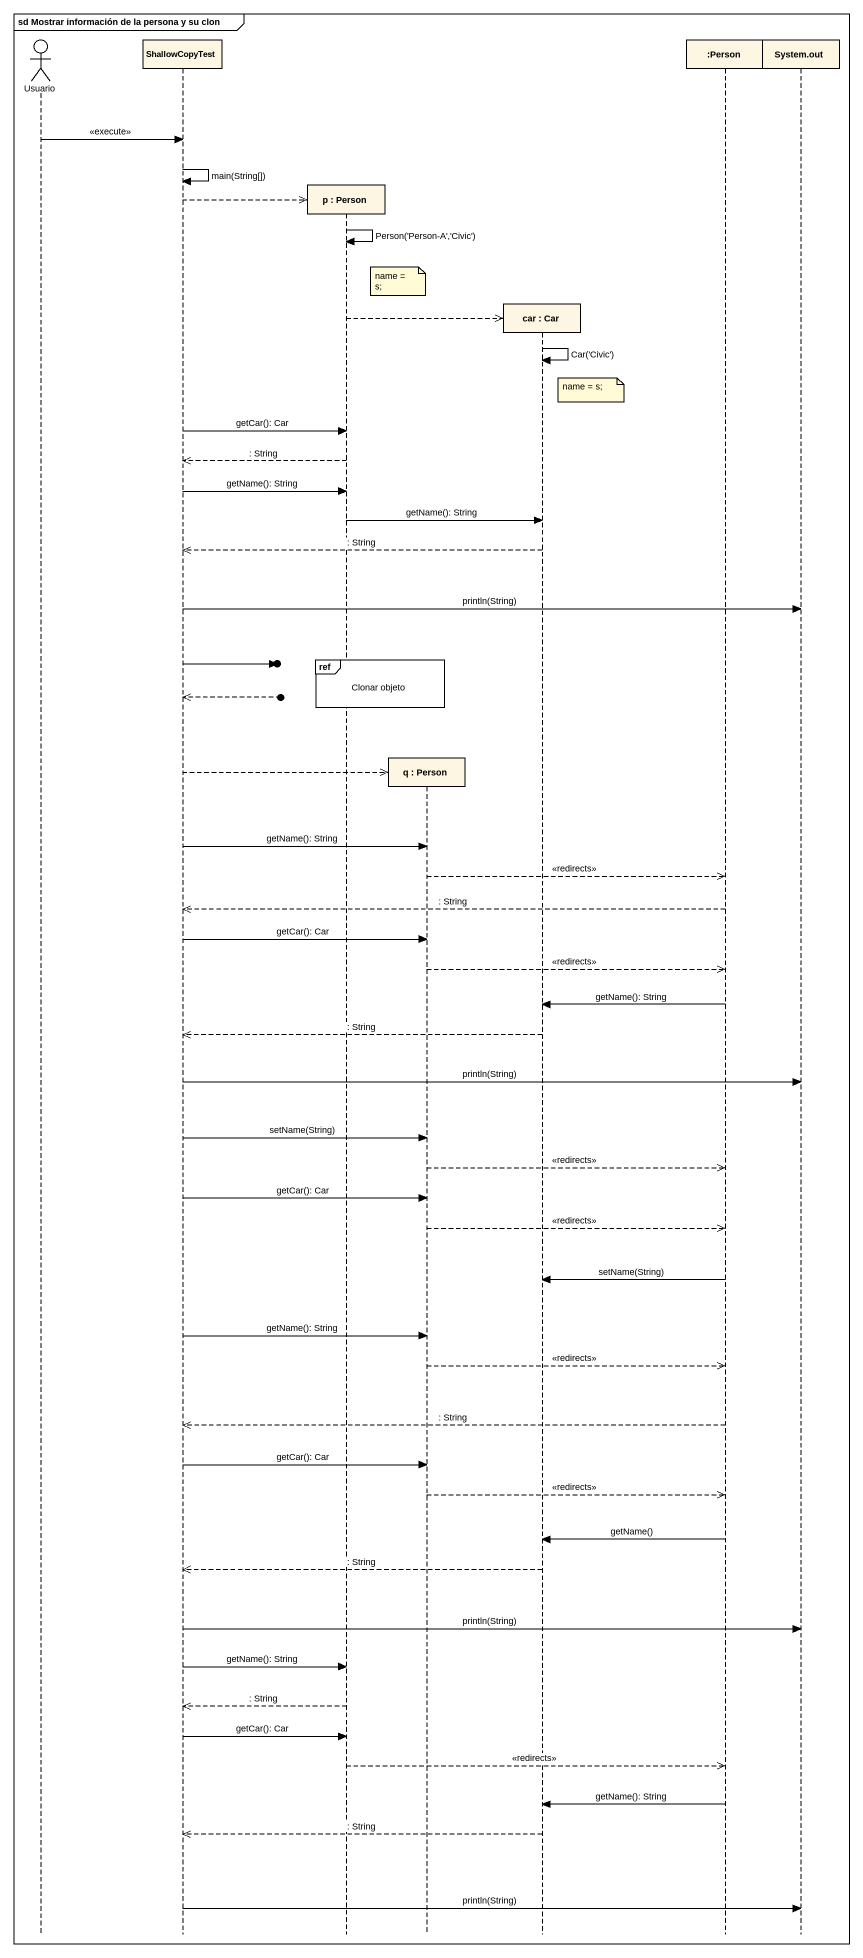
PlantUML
@startuml
mainframe sd Mostrar información de la persona y su clon
hide footbox
actor Usuario
participant ShallowCopyTest
participant "p : Person" as p
participant "q : Person" as q
participant "car : Car" as car
participant ":Person" as Person_
participant "System.out" as System_out

Usuario -> ShallowCopyTest : <<execute>>
ShallowCopyTest -> ShallowCopyTest : main(String[])
ShallowCopyTest -->> p **
p -> p : Person('Person-A','Civic')
note left of q : name = s;
p -->> car **
car -> car : Car('Civic')
note right of car : name = s;
ShallowCopyTest -> p : getCar(): Car
p -->> ShallowCopyTest : : String
ShallowCopyTest -> p : getName(): String
p -> car : getName(): String
car -->> ShallowCopyTest : : String
ShallowCopyTest -> System_out : println(String)
ref over p, q : Clonar objeto
ShallowCopyTest ->o]
ShallowCopyTest <<--o]
ShallowCopyTest -->> q **
ShallowCopyTest -> q : getName(): String
q -->> Person_ : <<redirects>>
Person_ -->> ShallowCopyTest : : String
ShallowCopyTest -> q : getCar(): Car
q -->> Person_ : <<redirects>>
Person_ -> car : getName(): String
car -->> ShallowCopyTest : : String
ShallowCopyTest -> System_out : println(String)
ShallowCopyTest -> q : setName(String)
q -->> Person_ : <<redirects>>
ShallowCopyTest -> q : getCar(): Car
q -->> Person_ : <<redirects>>
Person_ -> car : setName(String)
ShallowCopyTest -> q : getName(): String
q -->> Person_ : <<redirects>>
Person_ -->> ShallowCopyTest : : String
ShallowCopyTest -> q : getCar(): Car
q -->> Person_ : <<redirects>>
Person_ -> car : getName()
car -->> ShallowCopyTest : : String
ShallowCopyTest -> System_out : println(String)
ShallowCopyTest -> p : getName(): String
p -->> ShallowCopyTest : : String
ShallowCopyTest -> p : getCar(): Car
p -->> Person_ : <<redirects>>
Person_ -> car : getName(): String
car -->> ShallowCopyTest : : String
ShallowCopyTest -> System_out : println(String)
@enduml
